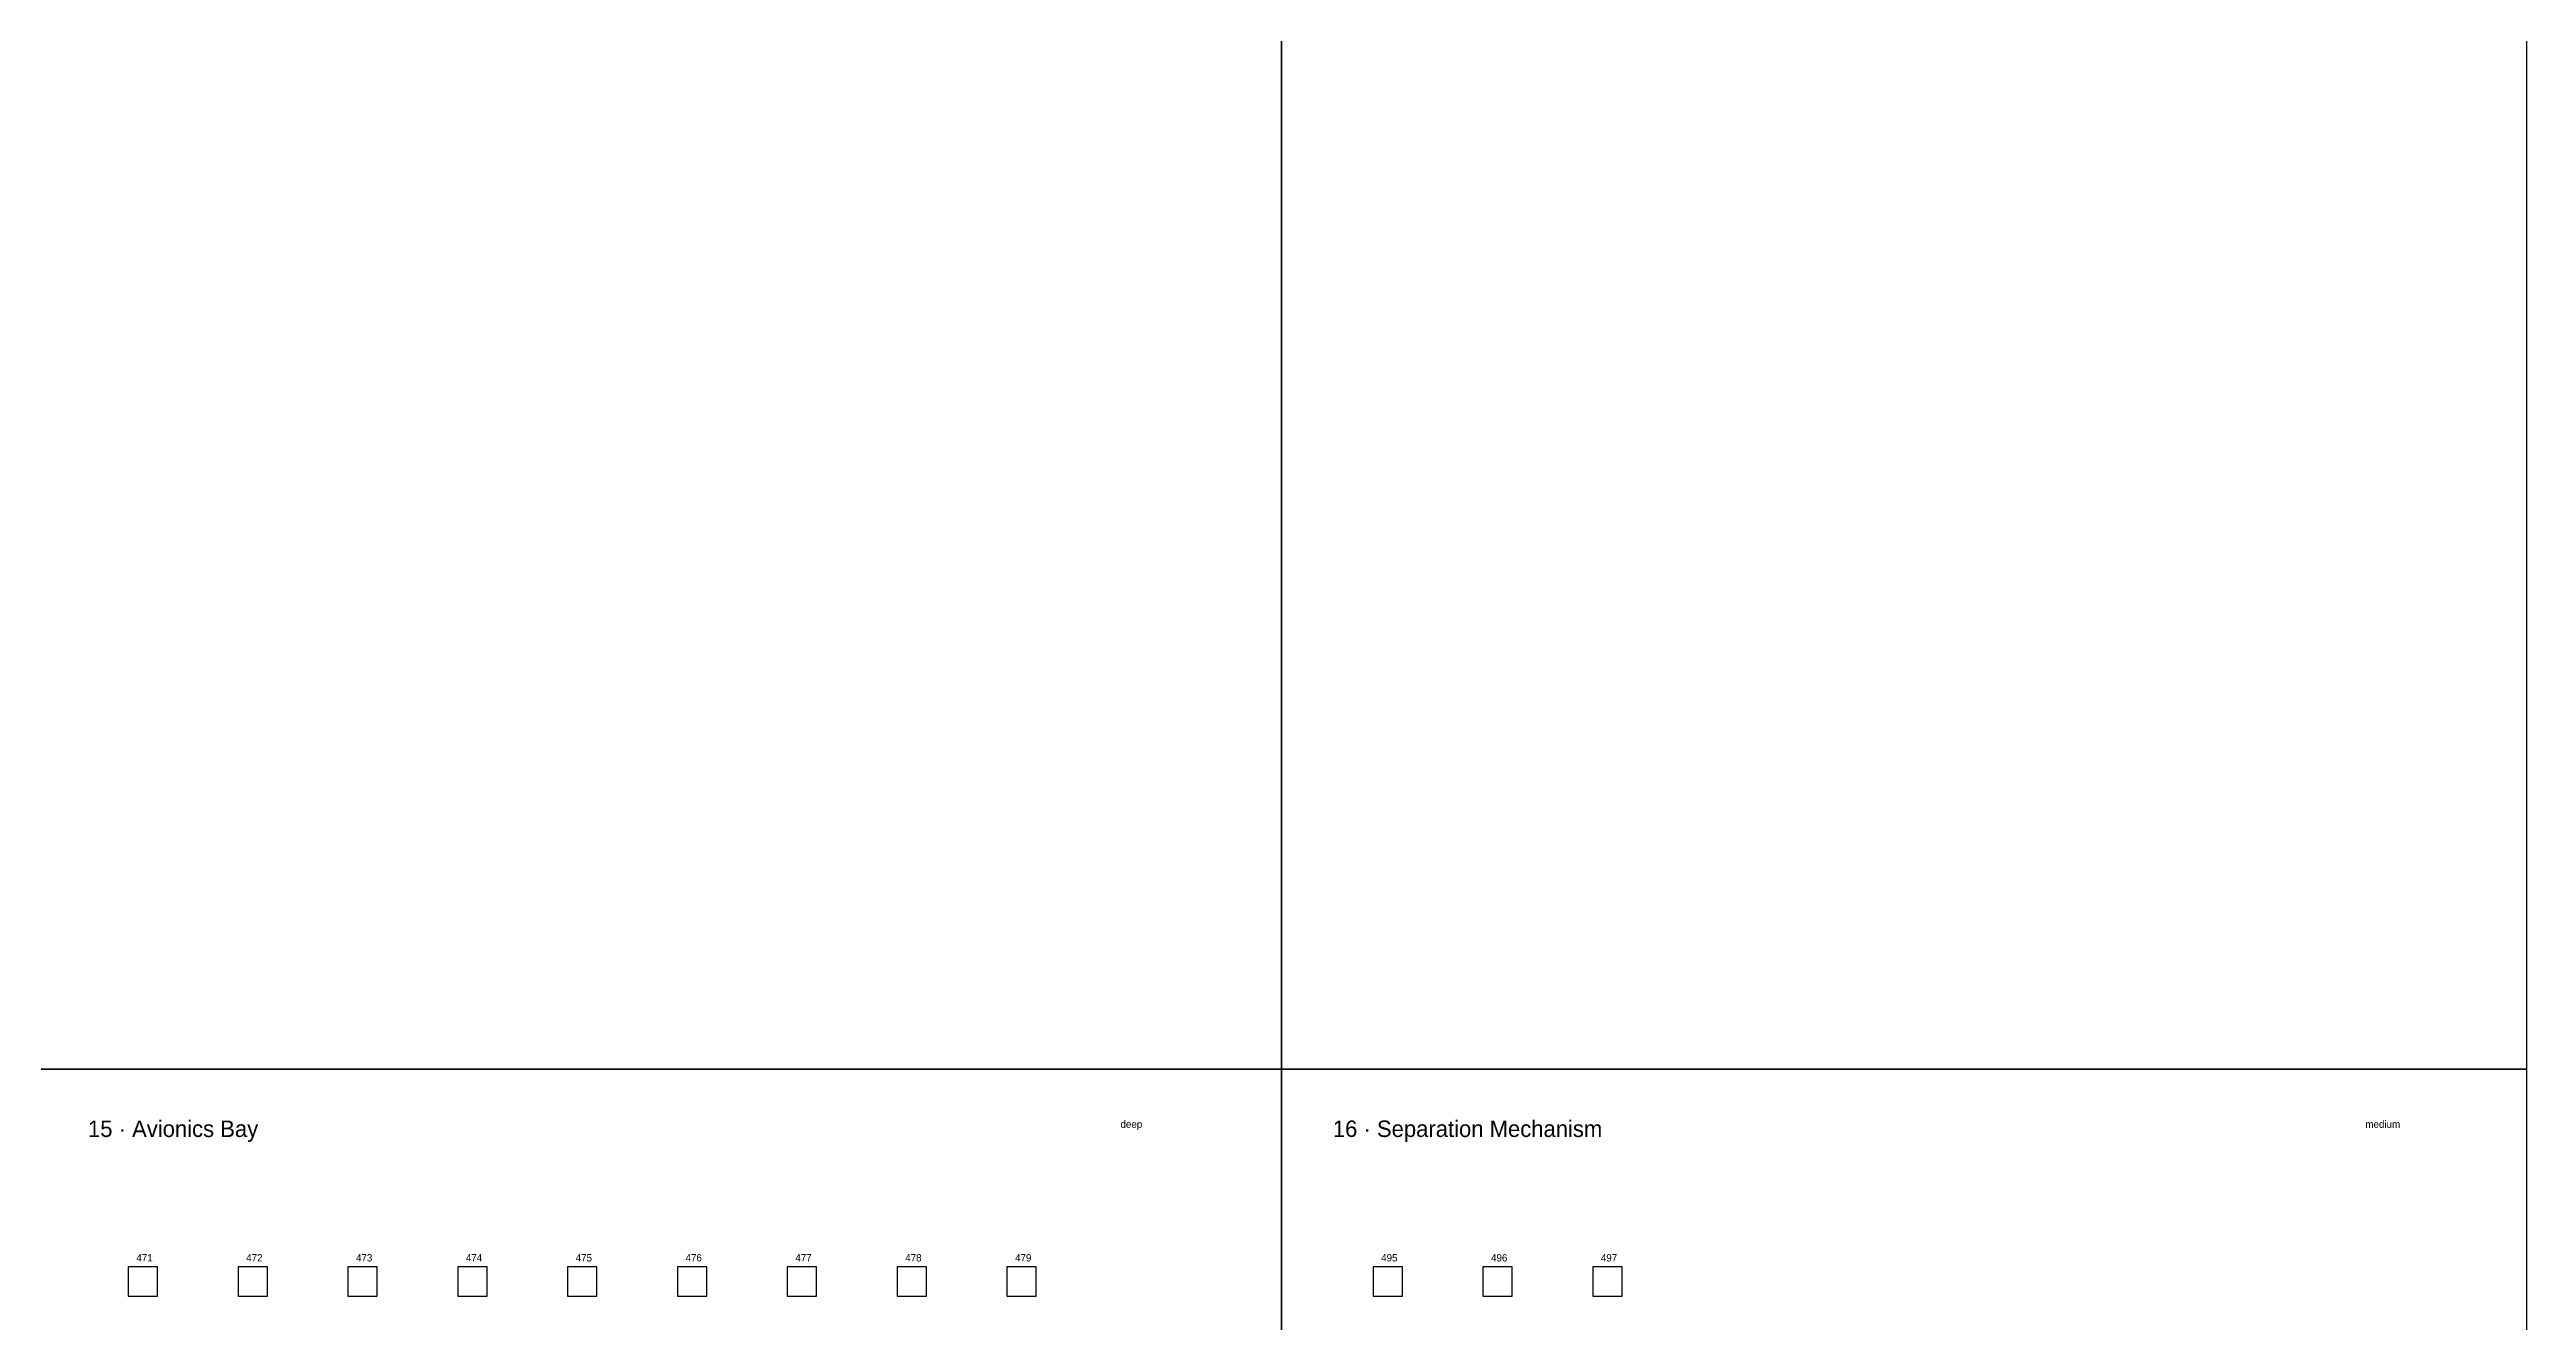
# Model space of a CAD drawing. Header units: metres. Extents: x 0 to 1360, y -2750 to 0.
# Drawn here: x 684 to 1360, y -1719 to -1371 of the extents above; entities that cross this region are included whole.
import ezdxf

# ---------------------------------------------------------------- set-up
doc = ezdxf.new("R2010")
doc.units = ezdxf.units.M
for name, color, linetype in [('FITTING', 5, 'Continuous'), ('SYS-BORDER', 8, 'Continuous'), ('SYS-DIVIDER', 253, 'Continuous'), ('SYS-NAME', 7, 'Continuous'), ('TEXT-SEQ', 3, 'Continuous')]:
    doc.layers.add(name, color=color, linetype=linetype)

msp = doc.modelspace()

# ---------------------------------------------------------------- linework, layer by layer
at = {"layer": 'FITTING'}
for points in [[(705, -1712), (713, -1712), (713, -1704), (705, -1704), (705, -1712)], [(735, -1712), (743, -1712), (743, -1704), (735, -1704), (735, -1712)], [(765, -1712), (773, -1712), (773, -1704), (765, -1704), (765, -1712)], [(795, -1712), (803, -1712), (803, -1704), (795, -1704), (795, -1712)], [(825, -1712), (833, -1712), (833, -1704), (825, -1704), (825, -1712)], [(855, -1712), (863, -1712), (863, -1704), (855, -1704), (855, -1712)], [(885, -1712), (893, -1712), (893, -1704), (885, -1704), (885, -1712)], [(915, -1712), (923, -1712), (923, -1704), (915, -1704), (915, -1712)], [(945, -1712), (953, -1712), (953, -1704), (945, -1704), (945, -1712)], [(1045, -1712), (1053, -1712), (1053, -1704), (1045, -1704), (1045, -1712)], [(1075, -1712), (1083, -1712), (1083, -1704), (1075, -1704), (1075, -1712)], [(1105, -1712), (1113, -1712), (1113, -1704), (1105, -1704), (1105, -1712)]]:
    msp.add_lwpolyline(points, dxfattribs=at)
at = {"layer": 'SYS-BORDER'}
for points in [[(680, -1100), (1020, -1100), (1020, -1650), (680, -1650), (680, -1100)], [(1020, -1100), (1360, -1100), (1360, -1650), (1020, -1650), (1020, -1100)], [(680, -1650), (1020, -1650), (1020, -2200), (680, -2200), (680, -1650)], [(1020, -1650), (1360, -1650), (1360, -2200), (1020, -2200), (1020, -1650)]]:
    msp.add_lwpolyline(points, dxfattribs=at)

# ---------------------------------------------------------------- texts
at = {"layer": 'SYS-DIVIDER'}
for s, p in [('deep', (976, -1666)), ('medium', (1316, -1666))]:
    msp.add_text(s, height=2, dxfattribs=at).set_placement(p)
at = {"layer": 'SYS-NAME'}
for s, p in [('15 · Avionics Bay', (694, -1668.5)), ('16 · Separation Mechanism', (1034, -1668.5))]:
    msp.add_text(s, height=4.5, dxfattribs=at).set_placement(p)
at = {"layer": 'TEXT-SEQ'}
for s, p in [('471', (707.2, -1702.5)), ('472', (737.2, -1702.5)), ('473', (767.2, -1702.5)), ('474', (797.2, -1702.5)), ('475', (827.2, -1702.5)), ('476', (857.2, -1702.5)), ('477', (887.2, -1702.5)), ('478', (917.2, -1702.5)), ('479', (947.2, -1702.5)), ('495', (1047.2, -1702.5)), ('496', (1077.2, -1702.5)), ('497', (1107.2, -1702.5))]:
    msp.add_text(s, height=2, dxfattribs=at).set_placement(p)

doc.saveas('drawing.dxf')
